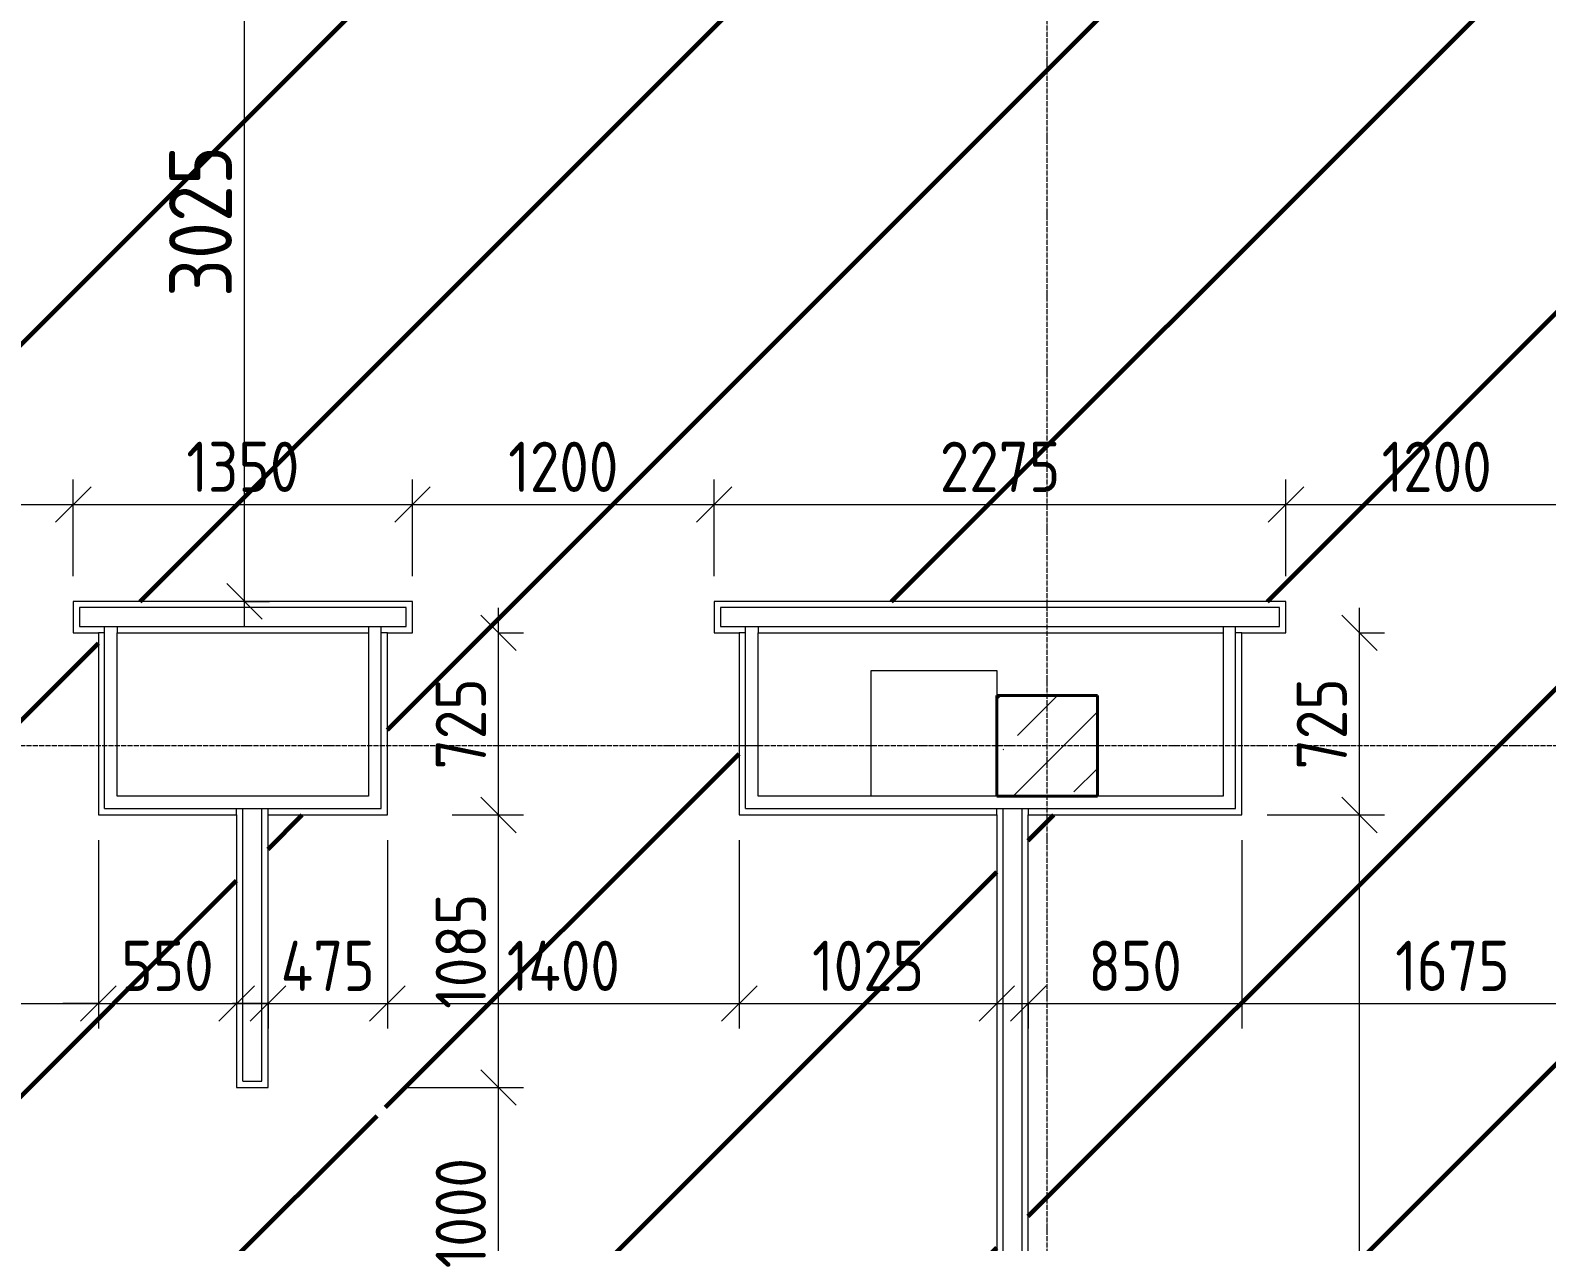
# Model space of a CAD drawing. Header units: millimetres. Extents: x -56773 to 323062, y -262288 to 76460.
# Drawn here: x 35764 to 41797, y -100918 to -96096 of the extents above; entities that cross this region are included whole.
import ezdxf

# ---------------------------------------------------------------- set-up
doc = ezdxf.new("R2010")
doc.units = ezdxf.units.MM
doc.linetypes.add('ADSK_Линия сетки', pattern=[25, 20, -2.5, 0, -2.5])
for name, color, linetype, lineweight in [('1.1)Стяжка керамзит  2 этаж', 5, 'Continuous', 60), ('Несущие колонны', 7, 'Continuous', 18), ('Оси', 7, 'Continuous', 9), ('Перекрытие', 7, 'Continuous', 18), ('Размеры', 7, 'Continuous', 9), ('Стены внутренние', 7, 'Continuous', 18), ('Стены штриховка', 7, 'Continuous', 9)]:
    doc.layers.add(name, color=color, linetype=linetype, lineweight=lineweight)
doc.styles.add('GOST Common_2', font='', dxfattribs={"width": 0.9, "height": 250})
doc.styles.add('GOST Common_3', font='', dxfattribs={"width": 0.9, "height": 200})
doc.styles.get('GOST Common_2').set_extended_font_data('GOST Common')
doc.styles.get('GOST Common_3').set_extended_font_data('GOST Common')
doc.dimstyles.new('ADSK_Основной_2_0_1', dxfattribs={"dimscale": 304.8, "dimtxt": 201.142999, "dimasz": 0.463911, "dimexe": 0.328084, "dimexo": 0.328084, "dimgap": 0.164042, "dimtad": 1, "dimdec": 3, "dimrnd": 0.001, "dimdsep": 46, "dimtxsty": 'GOST Common_3', "dimblk1": 'OBLIQUE', "dimblk2": 'OBLIQUE', "dimsah": 1, "dimcen": 0.09, "dimdle": 0.328084, "dimazin": 2, "dimtfac": 1, "dimtdec": 4, "dimtix": 1, "dimtmove": 1, "dimatfit": 3, "dimfxl": 1, "dimtvp": 1, "dimtolj": 1, "dimtzin": 0, "dimlwd": 20, "dimlwe": 20, "dimarcsym": 2})
doc.dimstyles.new('ADSK_Основной_2_0_2', dxfattribs={"dimscale": 304.8, "dimtxt": 201.142999, "dimasz": 0.463911, "dimexe": 0.328084, "dimexo": 0.328084, "dimgap": 0.164042, "dimtad": 1, "dimdec": 3, "dimrnd": 0.001, "dimdsep": 46, "dimtxsty": 'GOST Common_3', "dimblk1": 'OBLIQUE', "dimblk2": 'OBLIQUE', "dimsah": 1, "dimcen": 0.09, "dimdle": 0.328084, "dimazin": 2, "dimtfac": 1, "dimtdec": 4, "dimtix": 1, "dimtmove": 0, "dimatfit": 3, "dimfxl": 1, "dimtvp": 1, "dimtolj": 1, "dimtzin": 0, "dimlwd": 20, "dimlwe": 20, "dimarcsym": 2})
doc.dimstyles.new('ADSK_Основной_2_0_3', dxfattribs={"dimscale": 304.8, "dimtxt": 201.142999, "dimasz": 0.463911, "dimexe": 0.328084, "dimexo": 0.328084, "dimgap": 0.164042, "dimtad": 1, "dimdec": 3, "dimrnd": 0.001, "dimdsep": 46, "dimtxsty": 'GOST Common_2', "dimblk1": 'OBLIQUE', "dimblk2": 'OBLIQUE', "dimsah": 1, "dimcen": 0.09, "dimdle": 0.328084, "dimazin": 2, "dimtfac": 1, "dimtdec": 4, "dimtix": 1, "dimtmove": 0, "dimatfit": 3, "dimfxl": 1, "dimtvp": 1, "dimtolj": 1, "dimtzin": 0, "dimlwd": 20, "dimlwe": 20, "dimarcsym": 2})

# ---------------------------------------------------------------- blocks, each defined once
blk = doc.blocks.new('ADSK_КолоннаЖБ_Прямоугольная - 400x400 мм-1807143-Кладочный план 2-го этаж')
at = {"layer": 'Несущие колонны', "lineweight": 40}
for p, q in [((-200, 200), (200, 200)), ((-200, -200), (-200, 200)), ((200, 200), (200, -200)), ((200, -200), (-200, -200))]:
    blk.add_line(p, q, dxfattribs=at)
blk = doc.blocks.new('_Oblique')
at = {"color": 0, "linetype": 'ByBlock', "lineweight": -2}
blk.add_line((-0.5, -0.5), (0.5, 0.5), dxfattribs=at)
blk = doc.blocks.new('*D4627')
at = {"layer": 'Defpoints', "color": 0, "transparency": 16777216}
for p in [(37158.8, -100304.1), (37626.5, -100304.1), (37136.1, -101304.1)]:
    blk.add_point(p, dxfattribs=at)
at = {"layer": 'Размеры', "color": 0, "lineweight": 20, "transparency": 16777216}
for p, q in [((37626.5, -101404.1), (37626.5, -100204.1)), ((37258.8, -100304.1), (37726.5, -100304.1)), ((37236.1, -101304.1), (37726.5, -101304.1))]:
    blk.add_line(p, q, dxfattribs=at)
at = {"layer": 'Размеры', "color": 0, "lineweight": 20, "transparency": 16777216, "xscale": 141.4, "yscale": 141.4, "zscale": 141.4}
for p, rotation in [((37626.5, -100304.1), 90), ((37626.5, -101304.1), 270)]:
    blk.add_blockref('_Oblique', p, dxfattribs=dict(at, rotation=rotation))
at = {"layer": 'Размеры', "color": 0, "lineweight": 9, "transparency": 16777216, "insert": (37476.5, -100804.1), "char_height": 200, "width": 560.473, "attachment_point": 5, "rotation": 90, "style": 'GOST Common_3'}
blk.add_mtext('\\A1;1000', dxfattribs=at)
blk = doc.blocks.new('*D4628')
at = {"layer": 'Defpoints', "color": 0, "transparency": 16777216}
for p in [(37342.1, -99219.1), (37626.5, -99219.1), (37158.8, -100304.1)]:
    blk.add_point(p, dxfattribs=at)
at = {"layer": 'Размеры', "color": 0, "lineweight": 20, "transparency": 16777216}
for p, q in [((37626.5, -100404.1), (37626.5, -99119.1)), ((37442.1, -99219.1), (37726.5, -99219.1)), ((37258.8, -100304.1), (37726.5, -100304.1))]:
    blk.add_line(p, q, dxfattribs=at)
at = {"layer": 'Размеры', "color": 0, "lineweight": 20, "transparency": 16777216, "xscale": 141.4, "yscale": 141.4, "zscale": 141.4}
for p, rotation in [((37626.5, -99219.1), 90), ((37626.5, -100304.1), 270)]:
    blk.add_blockref('_Oblique', p, dxfattribs=dict(at, rotation=rotation))
at = {"layer": 'Размеры', "color": 0, "lineweight": 9, "transparency": 16777216, "insert": (37476.5, -99761.6), "char_height": 200, "width": 560.473, "attachment_point": 5, "rotation": 90, "style": 'GOST Common_3'}
blk.add_mtext('\\A1;1085', dxfattribs=at)
blk = doc.blocks.new('*D4629')
at = {"layer": 'Defpoints', "color": 0, "transparency": 16777216}
for p in [(37526.5, -98494.1), (37626.5, -98494.1), (37342.1, -99219.1)]:
    blk.add_point(p, dxfattribs=at)
at = {"layer": 'Размеры', "color": 0, "lineweight": 20, "transparency": 16777216}
for p, q in [((37626.5, -99319.1), (37626.5, -98394.1)), ((37626.5, -98494.1), (37726.5, -98494.1)), ((37442.1, -99219.1), (37726.5, -99219.1))]:
    blk.add_line(p, q, dxfattribs=at)
at = {"layer": 'Размеры', "color": 0, "lineweight": 20, "transparency": 16777216, "xscale": 141.4, "yscale": 141.4, "zscale": 141.4}
for p, rotation in [((37626.5, -98494.1), 90), ((37626.5, -99219.1), 270)]:
    blk.add_blockref('_Oblique', p, dxfattribs=dict(at, rotation=rotation))
at = {"layer": 'Размеры', "color": 0, "lineweight": 9, "transparency": 16777216, "insert": (37476.5, -98856.6), "char_height": 200, "width": 454.106, "attachment_point": 5, "rotation": 90, "style": 'GOST Common_3'}
blk.add_mtext('\\A1;725', dxfattribs=at)
blk = doc.blocks.new('*D4865')
at = {"layer": 'Defpoints', "color": 0, "transparency": 16777216}
for p in [(35934.4, -97983.5), (34734.4, -98369.1), (35934.4, -98369.1)]:
    blk.add_point(p, dxfattribs=at)
at = {"layer": 'Размеры', "color": 0, "lineweight": 20, "transparency": 16777216}
for p, q in [((34734.4, -98269.1), (34734.4, -97883.5)), ((35934.4, -98269.1), (35934.4, -97883.5)), ((34634.4, -97983.5), (36034.4, -97983.5))]:
    blk.add_line(p, q, dxfattribs=at)
at = {"layer": 'Размеры', "color": 0, "lineweight": 20, "transparency": 16777216, "xscale": 141.4, "yscale": 141.4, "zscale": 141.4, "rotation": 180}
blk.add_blockref('_Oblique', (34734.4, -97983.5), dxfattribs=at)
at = {"layer": 'Размеры', "color": 0, "lineweight": 20, "transparency": 16777216, "xscale": 141.4, "yscale": 141.4, "zscale": 141.4}
blk.add_blockref('_Oblique', (35934.4, -97983.5), dxfattribs=at)
at = {"layer": 'Размеры', "color": 0, "lineweight": 9, "transparency": 16777216, "insert": (35334.4, -97833.5), "char_height": 200, "width": 560.473, "attachment_point": 5, "style": 'GOST Common_3'}
blk.add_mtext('\\A1;1200', dxfattribs=at)
blk = doc.blocks.new('*D4866')
at = {"layer": 'Defpoints', "color": 0, "transparency": 16777216}
for p in [(37284.4, -97983.5), (35934.4, -98369.1), (37284.4, -98369.1)]:
    blk.add_point(p, dxfattribs=at)
at = {"layer": 'Размеры', "color": 0, "lineweight": 20, "transparency": 16777216}
for p, q in [((35934.4, -98269.1), (35934.4, -97883.5)), ((37284.4, -98269.1), (37284.4, -97883.5)), ((35834.4, -97983.5), (37384.4, -97983.5))]:
    blk.add_line(p, q, dxfattribs=at)
at = {"layer": 'Размеры', "color": 0, "lineweight": 20, "transparency": 16777216, "xscale": 141.4, "yscale": 141.4, "zscale": 141.4, "rotation": 180}
blk.add_blockref('_Oblique', (35934.4, -97983.5), dxfattribs=at)
at = {"layer": 'Размеры', "color": 0, "lineweight": 20, "transparency": 16777216, "xscale": 141.4, "yscale": 141.4, "zscale": 141.4}
blk.add_blockref('_Oblique', (37284.4, -97983.5), dxfattribs=at)
at = {"layer": 'Размеры', "color": 0, "lineweight": 9, "transparency": 16777216, "insert": (36609.4, -97833.5), "char_height": 200, "width": 560.473, "attachment_point": 5, "style": 'GOST Common_3'}
blk.add_mtext('\\A1;1350', dxfattribs=at)
blk = doc.blocks.new('*D4867')
at = {"layer": 'Defpoints', "color": 0, "transparency": 16777216}
for p in [(38484.4, -97983.5), (37284.4, -98369.1), (38484.4, -98369.1)]:
    blk.add_point(p, dxfattribs=at)
at = {"layer": 'Размеры', "color": 0, "lineweight": 20, "transparency": 16777216}
for p, q in [((37284.4, -98269.1), (37284.4, -97883.5)), ((38484.4, -98269.1), (38484.4, -97883.5)), ((37184.4, -97983.5), (38584.4, -97983.5))]:
    blk.add_line(p, q, dxfattribs=at)
at = {"layer": 'Размеры', "color": 0, "lineweight": 20, "transparency": 16777216, "xscale": 141.4, "yscale": 141.4, "zscale": 141.4, "rotation": 180}
blk.add_blockref('_Oblique', (37284.4, -97983.5), dxfattribs=at)
at = {"layer": 'Размеры', "color": 0, "lineweight": 20, "transparency": 16777216, "xscale": 141.4, "yscale": 141.4, "zscale": 141.4}
blk.add_blockref('_Oblique', (38484.4, -97983.5), dxfattribs=at)
at = {"layer": 'Размеры', "color": 0, "lineweight": 9, "transparency": 16777216, "insert": (37884.4, -97833.5), "char_height": 200, "width": 560.473, "attachment_point": 5, "style": 'GOST Common_3'}
blk.add_mtext('\\A1;1200', dxfattribs=at)
blk = doc.blocks.new('*D4868')
at = {"layer": 'Defpoints', "color": 0, "transparency": 16777216}
for p in [(40759.4, -97983.5), (38484.4, -98369.1), (40759.4, -98369.1)]:
    blk.add_point(p, dxfattribs=at)
at = {"layer": 'Размеры', "color": 0, "lineweight": 20, "transparency": 16777216}
for p, q in [((38484.4, -98269.1), (38484.4, -97883.5)), ((40759.4, -98269.1), (40759.4, -97883.5)), ((38384.4, -97983.5), (40859.4, -97983.5))]:
    blk.add_line(p, q, dxfattribs=at)
at = {"layer": 'Размеры', "color": 0, "lineweight": 20, "transparency": 16777216, "xscale": 141.4, "yscale": 141.4, "zscale": 141.4, "rotation": 180}
blk.add_blockref('_Oblique', (38484.4, -97983.5), dxfattribs=at)
at = {"layer": 'Размеры', "color": 0, "lineweight": 20, "transparency": 16777216, "xscale": 141.4, "yscale": 141.4, "zscale": 141.4}
blk.add_blockref('_Oblique', (40759.4, -97983.5), dxfattribs=at)
at = {"layer": 'Размеры', "color": 0, "lineweight": 9, "transparency": 16777216, "insert": (39621.9, -97833.5), "char_height": 200, "width": 605.475, "attachment_point": 5, "style": 'GOST Common_3'}
blk.add_mtext('\\A1;2275', dxfattribs=at)
blk = doc.blocks.new('*D4869')
at = {"layer": 'Defpoints', "color": 0, "transparency": 16777216}
for p in [(41959.4, -97983.5), (40759.4, -98369.1), (41959.4, -98369.1)]:
    blk.add_point(p, dxfattribs=at)
at = {"layer": 'Размеры', "color": 0, "lineweight": 20, "transparency": 16777216}
for p, q in [((40759.4, -98269.1), (40759.4, -97883.5)), ((41959.4, -98269.1), (41959.4, -97883.5)), ((40659.4, -97983.5), (42059.4, -97983.5))]:
    blk.add_line(p, q, dxfattribs=at)
at = {"layer": 'Размеры', "color": 0, "lineweight": 20, "transparency": 16777216, "xscale": 141.4, "yscale": 141.4, "zscale": 141.4, "rotation": 180}
blk.add_blockref('_Oblique', (40759.4, -97983.5), dxfattribs=at)
at = {"layer": 'Размеры', "color": 0, "lineweight": 20, "transparency": 16777216, "xscale": 141.4, "yscale": 141.4, "zscale": 141.4}
blk.add_blockref('_Oblique', (41959.4, -97983.5), dxfattribs=at)
at = {"layer": 'Размеры', "color": 0, "lineweight": 9, "transparency": 16777216, "insert": (41359.4, -97833.5), "char_height": 200, "width": 560.473, "attachment_point": 5, "style": 'GOST Common_3'}
blk.add_mtext('\\A1;1200', dxfattribs=at)
blk = doc.blocks.new('*D4892')
at = {"layer": 'Defpoints', "color": 0, "transparency": 16777216}
for p in [(34634.4, -99219.1), (36034.4, -99219.1), (36034.4, -99969.7)]:
    blk.add_point(p, dxfattribs=at)
at = {"layer": 'Размеры', "color": 0, "lineweight": 20, "transparency": 16777216}
for p, q in [((34634.4, -99319.1), (34634.4, -100069.7)), ((36034.4, -99319.1), (36034.4, -100069.7)), ((34534.4, -99969.7), (36134.4, -99969.7))]:
    blk.add_line(p, q, dxfattribs=at)
at = {"layer": 'Размеры', "color": 0, "lineweight": 20, "transparency": 16777216, "xscale": 141.4, "yscale": 141.4, "zscale": 141.4, "rotation": 180}
blk.add_blockref('_Oblique', (34634.4, -99969.7), dxfattribs=at)
at = {"layer": 'Размеры', "color": 0, "lineweight": 20, "transparency": 16777216, "xscale": 141.4, "yscale": 141.4, "zscale": 141.4}
blk.add_blockref('_Oblique', (36034.4, -99969.7), dxfattribs=at)
at = {"layer": 'Размеры', "color": 0, "lineweight": 9, "transparency": 16777216, "insert": (35334.4, -99819.7), "char_height": 200, "width": 580.928, "attachment_point": 5, "style": 'GOST Common_3'}
blk.add_mtext('\\A1;1400', dxfattribs=at)
blk = doc.blocks.new('*D4893')
at = {"layer": 'Defpoints', "color": 0, "transparency": 16777216}
for p in [(36034.4, -99219.1), (36584.4, -99869.8), (36584.4, -99969.7)]:
    blk.add_point(p, dxfattribs=at)
at = {"layer": 'Размеры', "color": 0, "lineweight": 20, "transparency": 16777216}
for p, q in [((36034.4, -99319.1), (36034.4, -100069.7)), ((36034.4, -99969.7), (35893, -99969.7)), ((36034.4, -99969.7), (36584.4, -99969.7)), ((36584.4, -99969.7), (36725.8, -99969.7)), ((36584.4, -99969.8), (36584.4, -100069.7))]:
    blk.add_line(p, q, dxfattribs=at)
at = {"layer": 'Размеры', "color": 0, "lineweight": 20, "transparency": 16777216, "xscale": 141.4, "yscale": 141.4, "zscale": 141.4}
blk.add_blockref('_Oblique', (36034.4, -99969.7), dxfattribs=at)
at = {"layer": 'Размеры', "color": 0, "lineweight": 20, "transparency": 16777216, "xscale": 141.4, "yscale": 141.4, "zscale": 141.4, "rotation": 180}
blk.add_blockref('_Oblique', (36584.4, -99969.7), dxfattribs=at)
at = {"layer": 'Размеры', "color": 0, "lineweight": 9, "transparency": 16777216, "insert": (36309.4, -99819.7), "char_height": 200, "width": 454.106, "attachment_point": 5, "style": 'GOST Common_3'}
blk.add_mtext('\\A1;550', dxfattribs=at)
blk = doc.blocks.new('*D4897')
at = {"layer": 'Defpoints', "color": 0, "transparency": 16777216}
for p in [(37184.4, -99219.1), (36709.4, -99869.8), (37184.4, -99969.7)]:
    blk.add_point(p, dxfattribs=at)
at = {"layer": 'Размеры', "color": 0, "lineweight": 20, "transparency": 16777216}
for p, q in [((37184.4, -99319.1), (37184.4, -100069.7)), ((36709.4, -99969.7), (36568, -99969.7)), ((36709.4, -99969.7), (37184.4, -99969.7)), ((36709.4, -99969.8), (36709.4, -100069.7)), ((37184.4, -99969.7), (37325.8, -99969.7))]:
    blk.add_line(p, q, dxfattribs=at)
at = {"layer": 'Размеры', "color": 0, "lineweight": 20, "transparency": 16777216, "xscale": 141.4, "yscale": 141.4, "zscale": 141.4}
blk.add_blockref('_Oblique', (36709.4, -99969.7), dxfattribs=at)
at = {"layer": 'Размеры', "color": 0, "lineweight": 20, "transparency": 16777216, "xscale": 141.4, "yscale": 141.4, "zscale": 141.4, "rotation": 180}
blk.add_blockref('_Oblique', (37184.4, -99969.7), dxfattribs=at)
at = {"layer": 'Размеры', "color": 0, "lineweight": 9, "transparency": 16777216, "insert": (36946.9, -99819.7), "char_height": 200, "width": 474.561, "attachment_point": 5, "style": 'GOST Common_3'}
blk.add_mtext('\\A1;475', dxfattribs=at)
blk = doc.blocks.new('*D4898')
at = {"layer": 'Defpoints', "color": 0, "transparency": 16777216}
for p in [(37184.4, -99219.1), (38584.4, -99219.1), (38584.4, -99969.7)]:
    blk.add_point(p, dxfattribs=at)
at = {"layer": 'Размеры', "color": 0, "lineweight": 20, "transparency": 16777216}
for p, q in [((37184.4, -99319.1), (37184.4, -100069.7)), ((38584.4, -99319.1), (38584.4, -100069.7)), ((37084.4, -99969.7), (38684.4, -99969.7))]:
    blk.add_line(p, q, dxfattribs=at)
at = {"layer": 'Размеры', "color": 0, "lineweight": 20, "transparency": 16777216, "xscale": 141.4, "yscale": 141.4, "zscale": 141.4, "rotation": 180}
blk.add_blockref('_Oblique', (37184.4, -99969.7), dxfattribs=at)
at = {"layer": 'Размеры', "color": 0, "lineweight": 20, "transparency": 16777216, "xscale": 141.4, "yscale": 141.4, "zscale": 141.4}
blk.add_blockref('_Oblique', (38584.4, -99969.7), dxfattribs=at)
at = {"layer": 'Размеры', "color": 0, "lineweight": 9, "transparency": 16777216, "insert": (37884.4, -99819.7), "char_height": 200, "width": 580.928, "attachment_point": 5, "style": 'GOST Common_3'}
blk.add_mtext('\\A1;1400', dxfattribs=at)
blk = doc.blocks.new('*D4899')
at = {"layer": 'Defpoints', "color": 0, "transparency": 16777216}
for p in [(38584.4, -99219.1), (39609.4, -99869.8), (39609.4, -99969.7)]:
    blk.add_point(p, dxfattribs=at)
at = {"layer": 'Размеры', "color": 0, "lineweight": 20, "transparency": 16777216}
for p, q in [((38584.4, -99319.1), (38584.4, -100069.7)), ((38484.4, -99969.7), (39709.4, -99969.7)), ((39609.4, -99969.8), (39609.4, -100069.7))]:
    blk.add_line(p, q, dxfattribs=at)
at = {"layer": 'Размеры', "color": 0, "lineweight": 20, "transparency": 16777216, "xscale": 141.4, "yscale": 141.4, "zscale": 141.4, "rotation": 180}
blk.add_blockref('_Oblique', (38584.4, -99969.7), dxfattribs=at)
at = {"layer": 'Размеры', "color": 0, "lineweight": 20, "transparency": 16777216, "xscale": 141.4, "yscale": 141.4, "zscale": 141.4}
blk.add_blockref('_Oblique', (39609.4, -99969.7), dxfattribs=at)
at = {"layer": 'Размеры', "color": 0, "lineweight": 9, "transparency": 16777216, "insert": (39096.9, -99819.7), "char_height": 200, "width": 560.473, "attachment_point": 5, "style": 'GOST Common_3'}
blk.add_mtext('\\A1;1025', dxfattribs=at)
blk = doc.blocks.new('*D4900')
at = {"layer": 'Defpoints', "color": 0, "transparency": 16777216}
for p in [(40584.4, -99219.1), (39734.4, -99869.8), (40584.4, -99969.7)]:
    blk.add_point(p, dxfattribs=at)
at = {"layer": 'Размеры', "color": 0, "lineweight": 20, "transparency": 16777216}
for p, q in [((40584.4, -99319.1), (40584.4, -100069.7)), ((39634.4, -99969.7), (40684.4, -99969.7)), ((39734.4, -99969.8), (39734.4, -100069.7))]:
    blk.add_line(p, q, dxfattribs=at)
at = {"layer": 'Размеры', "color": 0, "lineweight": 20, "transparency": 16777216, "xscale": 141.4, "yscale": 141.4, "zscale": 141.4, "rotation": 180}
blk.add_blockref('_Oblique', (39734.4, -99969.7), dxfattribs=at)
at = {"layer": 'Размеры', "color": 0, "lineweight": 20, "transparency": 16777216, "xscale": 141.4, "yscale": 141.4, "zscale": 141.4}
blk.add_blockref('_Oblique', (40584.4, -99969.7), dxfattribs=at)
at = {"layer": 'Размеры', "color": 0, "lineweight": 9, "transparency": 16777216, "insert": (40159.4, -99819.7), "char_height": 200, "width": 454.106, "attachment_point": 5, "style": 'GOST Common_3'}
blk.add_mtext('\\A1;850', dxfattribs=at)
blk = doc.blocks.new('*D4901')
at = {"layer": 'Defpoints', "color": 0, "transparency": 16777216}
for p in [(40584.4, -99219.1), (42259.4, -99219.1), (42259.4, -99969.7)]:
    blk.add_point(p, dxfattribs=at)
at = {"layer": 'Размеры', "color": 0, "lineweight": 20, "transparency": 16777216}
for p, q in [((40584.4, -99319.1), (40584.4, -100069.7)), ((42259.4, -99319.1), (42259.4, -100069.7)), ((40484.4, -99969.7), (42359.4, -99969.7))]:
    blk.add_line(p, q, dxfattribs=at)
at = {"layer": 'Размеры', "color": 0, "lineweight": 20, "transparency": 16777216, "xscale": 141.4, "yscale": 141.4, "zscale": 141.4, "rotation": 180}
blk.add_blockref('_Oblique', (40584.4, -99969.7), dxfattribs=at)
at = {"layer": 'Размеры', "color": 0, "lineweight": 20, "transparency": 16777216, "xscale": 141.4, "yscale": 141.4, "zscale": 141.4}
blk.add_blockref('_Oblique', (42259.4, -99969.7), dxfattribs=at)
at = {"layer": 'Размеры', "color": 0, "lineweight": 9, "transparency": 16777216, "insert": (41421.9, -99819.7), "char_height": 200, "width": 560.473, "attachment_point": 5, "style": 'GOST Common_3'}
blk.add_mtext('\\A1;1675', dxfattribs=at)
blk = doc.blocks.new('*D4912')
at = {"layer": 'Defpoints', "color": 0, "transparency": 16777216}
for p in [(40584.4, -99219.1), (41052, -99219.1), (40009.4, -104744.1)]:
    blk.add_point(p, dxfattribs=at)
at = {"layer": 'Размеры', "color": 0, "lineweight": 20, "transparency": 16777216}
for p, q in [((41052, -104844.1), (41052, -99119.1)), ((40684.4, -99219.1), (41152, -99219.1)), ((40109.4, -104744.1), (41152, -104744.1))]:
    blk.add_line(p, q, dxfattribs=at)
at = {"layer": 'Размеры', "color": 0, "lineweight": 20, "transparency": 16777216, "xscale": 141.4, "yscale": 141.4, "zscale": 141.4}
for p, rotation in [((41052, -99219.1), 90), ((41052, -104744.1), 270)]:
    blk.add_blockref('_Oblique', p, dxfattribs=dict(at, rotation=rotation))
at = {"layer": 'Размеры', "color": 0, "lineweight": 9, "transparency": 16777216, "insert": (40902, -101981.6), "char_height": 200, "width": 605.475, "attachment_point": 5, "rotation": 90, "style": 'GOST Common_3'}
blk.add_mtext('\\A1;5525', dxfattribs=at)
blk = doc.blocks.new('*D4913')
at = {"layer": 'Defpoints', "color": 0, "transparency": 16777216}
for p in [(40952, -98494.1), (41052, -98494.1), (40584.4, -99219.1)]:
    blk.add_point(p, dxfattribs=at)
at = {"layer": 'Размеры', "color": 0, "lineweight": 20, "transparency": 16777216}
for p, q in [((41052, -99319.1), (41052, -98394.1)), ((41052, -98494.1), (41152, -98494.1)), ((40684.4, -99219.1), (41152, -99219.1))]:
    blk.add_line(p, q, dxfattribs=at)
at = {"layer": 'Размеры', "color": 0, "lineweight": 20, "transparency": 16777216, "xscale": 141.4, "yscale": 141.4, "zscale": 141.4}
for p, rotation in [((41052, -98494.1), 90), ((41052, -99219.1), 270)]:
    blk.add_blockref('_Oblique', p, dxfattribs=dict(at, rotation=rotation))
at = {"layer": 'Размеры', "color": 0, "lineweight": 9, "transparency": 16777216, "insert": (40902, -98856.6), "char_height": 200, "width": 454.106, "attachment_point": 5, "rotation": 90, "style": 'GOST Common_3'}
blk.add_mtext('\\A1;725', dxfattribs=at)
blk = doc.blocks.new('*D5001')
at = {"layer": 'Defpoints', "color": 0, "transparency": 16777216}
for p in [(36615.9, -95344.1), (36934.4, -95344.1), (36515.9, -98369.1)]:
    blk.add_point(p, dxfattribs=at)
at = {"layer": 'Размеры', "color": 0, "lineweight": 20, "transparency": 16777216}
for p, q in [((36615.9, -98469.1), (36615.9, -95244.1)), ((36834.4, -95344.1), (36515.9, -95344.1)), ((36615.9, -98369.1), (36715.9, -98369.1))]:
    blk.add_line(p, q, dxfattribs=at)
at = {"layer": 'Размеры', "color": 0, "lineweight": 20, "transparency": 16777216, "xscale": 141.4, "yscale": 141.4, "zscale": 141.4}
for p, rotation in [((36615.9, -95344.1), 90), ((36615.9, -98369.1), 270)]:
    blk.add_blockref('_Oblique', p, dxfattribs=dict(at, rotation=rotation))
at = {"layer": 'Размеры', "color": 0, "lineweight": 9, "transparency": 16777216, "insert": (36440.9, -96856.6), "char_height": 250, "width": 605.475, "attachment_point": 5, "rotation": 90, "style": 'GOST Common_2'}
blk.add_mtext('\\A1;3025', dxfattribs=at)

msp = doc.modelspace()

# ---------------------------------------------------------------- hatches: boundary and pattern name
at = {"layer": '1.1)Стяжка керамзит  2 этаж', "transparency": 33554687}
h = msp.add_hatch(dxfattribs=at)
h.set_pattern_fill('ANSI31', color=5, scale=333)
h.paths.add_polyline_path([(34409.3615, -88594.0666), (34009.3615, -88594.0666), (34009.3615, -88744.0666), (33609.3615, -88744.0666), (33609.3615, -88594.0666), (32903.5498, -88594.0666), (32903.5498, -96144.5668), (41383.1934, -96144.5668), (41383.1934, -95344.0666), (41109.3615, -95344.0666), (41109.3615, -95219.0666), (41383.1934, -95219.0666), (41383.1934, -92844.0666), (39734.3615, -92844.0666), (39734.3615, -94344.0666), (40009.3615, -94344.0666), (40034.3615, -94344.0666), (40034.3615, -95219.0666), (40209.3615, -95219.0666), (40209.3615, -95344.0666), (36934.3615, -95344.0666), (36934.3615, -95094.0666), (37059.3615, -95094.0666), (37059.3615, -95219.0666), (39334.3615, -95219.0666), (39334.3615, -93019.0666), (37059.3615, -93019.0666), (37059.3615, -93894.0666), (36934.3615, -93894.0666), (36934.3615, -92694.0666), (37059.3615, -92694.0666), (37059.3615, -92719.0666), (39259.3615, -92719.0666), (39259.3615, -92544.0666), (39384.3615, -92544.0666), (39384.3615, -92719.0666), (41383.1934, -92719.0666), (41383.1934, -91444.0666), (39384.3615, -91444.0666), (39384.3615, -91644.0666), (39259.3615, -91644.0666), (39259.3615, -91444.0666), (38284.3615, -91444.0666), (38284.3615, -91269.0666), (37059.3615, -91269.0666), (37059.3615, -91794.0666), (36934.3615, -91794.0666), (36934.3615, -89869.0666), (37059.3615, -89869.0666), (37059.3615, -91144.0666), (40009.3615, -91144.0666), (40009.3615, -90944.0666), (40059.3615, -90944.0666), (40059.3615, -91144.0666), (41383.1934, -91144.0666), (41383.1934, -89944.0666), (40059.3615, -89944.0666), (40059.3615, -90204.0666), (40009.3615, -90204.0666), (40009.3615, -89794.0666), (40059.3615, -89794.0666), (40059.3615, -89894.0666), (41383.1934, -89894.0666), (41383.1934, -88594.0666), (40059.3615, -88594.0666), (40059.3615, -89054.0666), (40009.3615, -89054.0666), (40009.3615, -88744.0666), (39609.3615, -88744.0666), (39609.3615, -88594.0666), (37059.3615, -88594.0666), (37059.3615, -88969.0666), (36934.3615, -88969.0666), (36934.3615, -88594.0666), (34534.3615, -88594.0666), (34534.3615, -95119.0666), (33034.3615, -95119.0666), (33034.3615, -94994.0666), (33134.3615, -94994.0666), (33134.3615, -94269.0666), (34409.3615, -94269.0666)])
h.paths.add_polyline_path([(41734.3615, -89944.0666), (41383.1934, -89944.0666), (41383.1934, -91144.0666), (41734.3615, -91144.0666)])
h.paths.add_polyline_path([(41734.3615, -88594.0666), (41383.1934, -88594.0666), (41383.1934, -89894.0666), (41734.3615, -89894.0666)])
h.paths.add_polyline_path([(41734.3615, -92844.0666), (41383.1934, -92844.0666), (41383.1934, -95219.0666), (41734.3615, -95219.0666)])
h.paths.add_polyline_path([(41734.3615, -91444.0666), (41383.1934, -91444.0666), (41383.1934, -92719.0666), (41734.3615, -92719.0666)])
h.paths.add_polyline_path([(27884.3615, -88744.0666), (27609.3615, -88744.0666), (27609.3615, -88594.0666), (27009.3615, -88594.0666), (25359.3615, -88594.0666), (24784.3615, -88594.0666), (24784.3615, -94269.0666), (25084.3615, -94269.0666), (25084.3615, -94994.0666), (25209.3615, -94994.0666), (25209.3615, -95119.0666), (24534.3615, -95119.0666), (24534.3615, -94994.0666), (24659.3615, -94994.0666), (24659.3615, -88594.0666), (24423.9062, -88594.0666), (24423.9062, -96144.5668), (32903.5498, -96144.5668), (32903.5498, -88594.0666), (31334.3615, -88594.0666), (31334.3615, -92179.0666), (31209.3615, -92179.0666), (31209.3615, -88594.0666), (30209.3615, -88594.0666), (28559.3615, -88594.0666), (28009.3615, -88594.0666), (28009.3615, -88744.0666), (28009.3615, -92179.0666), (27884.3615, -92179.0666)])
h.paths.add_polyline_path([(27884.3615, -93179.0666), (28009.3615, -93179.0666), (28009.3615, -94269.0666), (29209.3615, -94269.0666), (29209.3615, -94994.0666), (29334.3615, -94994.0666), (29334.3615, -95119.0666), (27934.3615, -95119.0666), (27934.3615, -95719.0666), (27809.3615, -95719.0666), (27809.3615, -95119.0666), (26409.3615, -95119.0666), (26409.3615, -94994.0666), (26534.3615, -94994.0666), (26534.3615, -94269.0666), (27884.3615, -94269.0666)], flags=16)
h.paths.add_polyline_path([(27909.3615, -93204.0666), (27984.3615, -93204.0666), (27984.3615, -94294.0666), (27909.3615, -94294.0666)], flags=0)
h.paths.add_polyline_path([(28509.3615, -94344.0666), (28509.3615, -94844.0666), (28009.3615, -94844.0666), (28009.3615, -94744.0666), (27609.3615, -94744.0666), (27609.3615, -94344.0666)], flags=0)
h.paths.add_polyline_path([(27609.3615, -94344.0666), (28009.3615, -94344.0666), (28009.3615, -94744.0666), (27609.3615, -94744.0666)], flags=0)
h.paths.add_polyline_path([(26434.3615, -95019.0666), (29309.3615, -95019.0666), (29309.3615, -95094.0666), (26434.3615, -95094.0666)], flags=0)
h.paths.add_polyline_path([(27834.3615, -95144.0666), (27909.3615, -95144.0666), (27909.3615, -95694.0666), (27834.3615, -95694.0666)], flags=0)
h.paths.add_polyline_path([(30659.3615, -94269.0666), (31209.3615, -94269.0666), (31209.3615, -93179.0666), (31334.3615, -93179.0666), (31334.3615, -94269.0666), (31709.3615, -94269.0666), (31709.3615, -94994.0666), (31834.3615, -94994.0666), (31834.3615, -95119.0666), (30534.3615, -95119.0666), (30534.3615, -94994.0666), (30659.3615, -94994.0666)], flags=16)
h.paths.add_polyline_path([(30684.3615, -94294.0666), (31234.3615, -94294.0666), (31234.3615, -93204.0666), (31309.3615, -93204.0666), (31309.3615, -94294.0666), (31684.3615, -94294.0666), (31684.3615, -95019.0666), (31809.3615, -95019.0666), (31809.3615, -95094.0666), (30559.3615, -95094.0666), (30559.3615, -95019.0666), (30684.3615, -95019.0666)], flags=0)
h.paths.add_polyline_path([(30734.3615, -94344.0666), (31634.3615, -94344.0666), (31634.3615, -94994.0666), (30734.3615, -94994.0666)], flags=0)
h = msp.add_hatch(dxfattribs=at)
h.set_pattern_fill('ANSI31', color=5, scale=333)
h.paths.add_polyline_path([(45623.0152, -95344.0666), (44684.3615, -95344.0666), (43134.3615, -95344.0666), (42009.3615, -95344.0666), (41383.1934, -95344.0666), (41383.1934, -96144.5668), (45623.0152, -96144.5668)])
h = msp.add_hatch(dxfattribs=at)
h.set_pattern_fill('ANSI31', color=5, scale=333)
h.paths.add_polyline_path([(36584.3615, -99219.0666), (36034.3615, -99219.0666), (36034.3615, -98494.0666), (35934.3615, -98494.0666), (35934.3615, -98369.0666), (37143.3716, -98369.0666), (37143.3716, -96144.5668), (32903.5498, -96144.5668), (32903.5498, -98369.0666), (34734.3615, -98369.0666), (34734.3615, -98494.0666), (34634.3615, -98494.0666), (34634.3615, -99219.0666), (33384.3615, -99219.0666), (33384.3615, -100304.0666), (33259.3615, -100304.0666), (33259.3615, -99219.0666), (32903.5498, -99219.0666), (32903.5498, -101055.8012), (37143.3716, -101055.8012), (37143.3716, -99219.0666), (36709.3615, -99219.0666), (36709.3615, -100304.0666), (36584.3615, -100304.0666)])
h = msp.add_hatch(dxfattribs=at)
h.set_pattern_fill('ANSI31', color=5, scale=333)
h.paths.add_polyline_path([(39609.3615, -99219.0666), (38584.3615, -99219.0666), (38584.3615, -98494.0666), (38484.3615, -98494.0666), (38484.3615, -98369.0666), (40759.3615, -98369.0666), (40759.3615, -98494.0666), (40584.3615, -98494.0666), (40584.3615, -99219.0666), (39734.3615, -99219.0666), (39734.3615, -101055.8012), (41383.1934, -101055.8012), (41383.1934, -96144.5668), (37143.3716, -96144.5668), (37143.3716, -98369.0666), (37284.3615, -98369.0666), (37284.3615, -98494.0666), (37184.3615, -98494.0666), (37184.3615, -99219.0666), (37173.2044, -101055.8012), (39609.3615, -101055.8012)])
h = msp.add_hatch(dxfattribs=at)
h.set_pattern_fill('ANSI31', color=5, scale=333)
h.paths.add_polyline_path([(49862.837, -96144.5668), (41383.1934, -96144.5668), (41383.1934, -104894.0666), (42259.3615, -104894.0666), (42684.3615, -104894.0666), (42684.3615, -99219.0666), (42259.3615, -99219.0666), (42259.3615, -98494.0666), (41959.3615, -98494.0666), (41959.3615, -98369.0666), (42934.3615, -98369.0666), (42934.3615, -98494.0666), (42809.3615, -98494.0666), (42809.3615, -104894.0666), (43409.3615, -104894.0666), (45059.3615, -104894.0666), (45609.3615, -104894.0666), (45609.3615, -104744.0666), (45884.3615, -104744.0666), (45884.3615, -99219.0666), (44234.3615, -99219.0666), (44234.3615, -98494.0666), (44134.3615, -98494.0666), (44134.3615, -98369.0666), (46884.3615, -98369.0666), (46884.3615, -98494.0666), (46709.3615, -98494.0666), (46709.3615, -99219.0666), (46009.3615, -99219.0666), (46009.3615, -104744.0666), (46009.3615, -104894.0666), (46909.3615, -104894.0666), (48559.3615, -104894.0666), (48884.3615, -104894.0666), (48884.3615, -101344.0666), (49009.3615, -101344.0666), (49009.3615, -104894.0666), (49409.3615, -104894.0666), (49409.3615, -104744.0666), (49809.3615, -104744.0666), (49809.3615, -104894.0666), (49862.837, -104894.0666), (49862.837, -99219.0666), (49009.3615, -99219.0666), (49009.3615, -100344.0666), (48884.3615, -100344.0666), (48884.3615, -99219.0666), (48259.3615, -99219.0666), (48259.3615, -98494.0666), (48084.3615, -98494.0666), (48084.3615, -98369.0666), (49862.837, -98369.0666)])
h.paths.add_polyline_path([(41354.1182, -105202.5854), (41907.6896, -105202.5854), (41907.6896, -104827.5854), (41354.1182, -104827.5854)], flags=9)
h.paths.add_polyline_path([(40996.9307, -105202.5854), (41529.0735, -105202.5854), (41529.0735, -104827.5854), (40996.9307, -104827.5854)], flags=9)
h.paths.add_polyline_path([(44154.1182, -105202.5854), (44707.6896, -105202.5854), (44707.6896, -104827.5854), (44154.1182, -104827.5854)], flags=9)
h.paths.add_polyline_path([(43796.9307, -105202.5854), (44329.0735, -105202.5854), (44329.0735, -104827.5854), (43796.9307, -104827.5854)], flags=9)
h.paths.add_polyline_path([(47654.1182, -105202.5854), (48207.6896, -105202.5854), (48207.6896, -104827.5854), (47654.1182, -104827.5854)], flags=9)
h.paths.add_polyline_path([(47296.9307, -105202.5854), (47829.0735, -105202.5854), (47829.0735, -104827.5854), (47296.9307, -104827.5854)], flags=9)
at = {"layer": 'Несущие колонны', "lineweight": 9}
h = msp.add_hatch(dxfattribs=at)
h.set_pattern_fill('FP_1', color=256, style=0, pattern_type=2)
h.set_pattern_definition([(45, (9.36, -97949.04), (-224.5064, 224.5064), []), (45, (233.87, -97949.04), (-224.5064, 224.5064), [396.875, -79.375, 3.353, -76.022])])
h.paths.add_polyline_path([(39676.8781, -99144.0666), (40009.3615, -99144.0666), (40009.3615, -98744.0666), (39609.3615, -98744.0666), (39609.3615, -99144.0666)])

# ---------------------------------------------------------------- linework, layer by layer
for p, q in [((40009.3615, -98744.0666), (39609.3615, -98744.0666)), ((39609.3615, -98744.0666), (39609.3615, -99144.0666)), ((40009.3615, -99144.0666), (40009.3615, -98744.0666)), ((39609.3615, -99144.0666), (40009.3615, -99144.0666))]:
    msp.add_line(p, q, dxfattribs=at)
at = {"layer": 'Оси', "linetype": 'ADSK_Линия сетки', "lineweight": 5}
for p, q in [((39809.3615, -108922.9178), (39809.3615, -87921.5904)), ((62525.08, -98944.0666), (-25230.7352, -98944.0666))]:
    msp.add_line(p, q, dxfattribs=at)
at = {"layer": 'Перекрытие'}
for p, q in [((39109.3615, -99144.0666), (39109.3615, -98644.0666)), ((39109.3615, -98644.0666), (39609.3615, -98644.0666)), ((39609.3615, -98644.0666), (39609.3615, -98744.0666))]:
    msp.add_line(p, q, dxfattribs=at)
at = {"layer": 'Стены внутренние', "lineweight": 5}
for p, q in [((37284.3615, -98369.0666), (35934.3615, -98369.0666)), ((35934.3615, -98369.0666), (35934.3615, -98494.0666)), ((37284.3615, -98494.0666), (37284.3615, -98369.0666)), ((40759.3615, -98369.0666), (38484.3615, -98369.0666)), ((38484.3615, -98369.0666), (38484.3615, -98494.0666)), ((40759.3615, -98494.0666), (40759.3615, -98369.0666)), ((35934.3615, -98494.0666), (36034.3615, -98494.0666)), ((36034.3615, -98494.0666), (36034.3615, -99219.0666)), ((36109.3615, -98494.0666), (37109.3615, -98494.0666)), ((36109.3615, -99144.0666), (36109.3615, -98494.0666)), ((37109.3615, -98494.0666), (37109.3615, -99144.0666)), ((37184.3615, -98494.0666), (37284.3615, -98494.0666)), ((37184.3615, -99219.0666), (37184.3615, -98494.0666)), ((38484.3615, -98494.0666), (38584.3615, -98494.0666)), ((38584.3615, -98494.0666), (38584.3615, -99219.0666)), ((38659.3615, -98494.0666), (40509.3615, -98494.0666)), ((38659.3615, -99144.0666), (38659.3615, -98494.0666)), ((40509.3615, -98494.0666), (40509.3615, -99144.0666)), ((40584.3615, -98494.0666), (40759.3615, -98494.0666)), ((40584.3615, -99219.0666), (40584.3615, -98494.0666)), ((37109.3615, -99144.0666), (36109.3615, -99144.0666)), ((40509.3615, -99144.0666), (38659.3615, -99144.0666)), ((36034.3615, -99219.0666), (36584.3615, -99219.0666)), ((36584.3615, -99219.0666), (36584.3615, -100304.0666)), ((36709.3615, -100304.0666), (36709.3615, -99219.0666)), ((36709.3615, -99219.0666), (37184.3615, -99219.0666)), ((38584.3615, -99219.0666), (39609.3615, -99219.0666)), ((39609.3615, -99219.0666), (39609.3615, -104744.0666)), ((39734.3615, -99219.0666), (40584.3615, -99219.0666)), ((39734.3615, -104744.0666), (39734.3615, -99219.0666)), ((36584.3615, -100304.0666), (36709.3615, -100304.0666))]:
    msp.add_line(p, q, dxfattribs=at)
at = {"layer": 'Стены штриховка', "lineweight": 9}
for p, q in [((37259.3615, -98394.0666), (35959.3615, -98394.0666)), ((35959.3615, -98394.0666), (35959.3615, -98469.0666)), ((37259.3615, -98469.0666), (37259.3615, -98394.0666)), ((40734.3615, -98394.0666), (38509.3615, -98394.0666)), ((38509.3615, -98394.0666), (38509.3615, -98469.0666)), ((40734.3615, -98469.0666), (40734.3615, -98394.0666)), ((35959.3615, -98469.0666), (37259.3615, -98469.0666)), ((36059.3615, -98494.0666), (36034.3615, -98494.0666)), ((36059.3615, -99194.0666), (36059.3615, -98469.0666)), ((36109.3615, -98469.0666), (36109.3615, -98494.0666)), ((37109.3615, -98469.0666), (37109.3615, -98494.0666)), ((37159.3615, -99194.0666), (37159.3615, -98469.0666)), ((37184.3615, -98494.0666), (37159.3615, -98494.0666)), ((38509.3615, -98469.0666), (40734.3615, -98469.0666)), ((38609.3615, -98494.0666), (38584.3615, -98494.0666)), ((38609.3615, -99194.0666), (38609.3615, -98469.0666)), ((38659.3615, -98469.0666), (38659.3615, -98494.0666)), ((40509.3615, -98469.0666), (40509.3615, -98494.0666)), ((40559.3615, -99194.0666), (40559.3615, -98469.0666)), ((40584.3615, -98494.0666), (40559.3615, -98494.0666)), ((36059.3615, -99194.0666), (37159.3615, -99194.0666)), ((36584.3615, -99219.0666), (36584.3615, -99194.0666)), ((36609.3615, -100279.0666), (36609.3615, -99194.0666)), ((36684.3615, -100279.0666), (36684.3615, -99194.0666)), ((36709.3615, -99219.0666), (36709.3615, -99194.0666)), ((38609.3615, -99194.0666), (40559.3615, -99194.0666)), ((39609.3615, -99219.0666), (39609.3615, -99194.0666)), ((39634.3615, -104744.0666), (39634.3615, -99194.0666)), ((39709.3615, -104744.0666), (39709.3615, -99194.0666)), ((39734.3615, -99194.0666), (39734.3615, -99219.0666)), ((36609.3615, -100279.0666), (36684.3615, -100279.0666))]:
    msp.add_line(p, q, dxfattribs=at)

# ---------------------------------------------------------------- block references
at = {"layer": 'Несущие колонны', "lineweight": 40, "rotation": 89.9999999999999}
msp.add_blockref('ADSK_КолоннаЖБ_Прямоугольная - 400x400 мм-1807143-Кладочный план 2-го этаж', (39809.3615, -98944.0666), dxfattribs=at)

# ---------------------------------------------------------------- dimensions: what is measured, and where the dimension line sits
at = {"layer": 'Размеры', "lineweight": 9}
for base, p1, p2, dimstyle, override, picture, middle in [((36615.9157, -95344.0666), (36515.9308, -98369.0666), (36934.3615, -95344.0666), 'ADSK_Основной_2_0_3', {"dimpost": '<>', "dimfxl": 3053.802427}, '*D5001', (36440.9157, -96856.5666)), ((37626.5124, -98494.0666), (37342.0786, -99219.0666), (37526.5275, -98494.0666), 'ADSK_Основной_2_0_1', {"dimpost": '<>', "dimfxl": 748.095172}, '*D4629', (37476.5124, -98856.5666)), ((41051.9678, -98494.0666), (40584.3615, -99219.0666), (40951.9829, -98494.0666), 'ADSK_Основной_2_0_2', {"dimpost": '<>', "dimfxl": 812.877919}, '*D4913', (40901.9678, -98856.5666)), ((37626.5124, -99219.0666), (37158.7589, -100304.0666), (37342.0786, -99219.0666), 'ADSK_Основной_2_0_1', {"dimpost": '<>', "dimfxl": 1100.377708}, '*D4628', (37476.5124, -99761.5666)), ((41051.9678, -99219.0666), (40009.3615, -104744.0666), (40584.3615, -99219.0666), 'ADSK_Основной_2_0_2', {"dimpost": '<>', "dimfxl": 5554.840232}, '*D4912', (40901.9678, -101981.5666)), ((37626.5124, -100304.0666), (37136.0988, -101304.0666), (37158.7589, -100304.0666), 'ADSK_Основной_2_0_1', {"dimpost": '<>', "dimfxl": 1000.256708}, '*D4627', (37476.5124, -100804.0666))]:
    dim = msp.add_linear_dim(base=base, p1=p1, p2=p2, angle=90, dimstyle=dimstyle, override=override, dxfattribs=at)
    dim.commit()
    dim.dimension.update_dxf_attribs({"geometry": picture, "text_midpoint": middle})
for base, p1, p2, override, picture, middle in [((35934.3615, -97983.4957), (34734.3615, -98369.0666), (35934.3615, -98369.0666), {"dimpost": '<>', "dimfxl": 1200}, '*D4865', (35334.3615, -97833.4957)), ((37284.3615, -97983.4957), (35934.3615, -98369.0666), (37284.3615, -98369.0666), {"dimpost": '<>', "dimfxl": 1350}, '*D4866', (36609.3615, -97833.4957)), ((38484.3615, -97983.4957), (37284.3615, -98369.0666), (38484.3615, -98369.0666), {"dimpost": '<>', "dimfxl": 1200}, '*D4867', (37884.3615, -97833.4957)), ((40759.3615, -97983.4957), (38484.3615, -98369.0666), (40759.3615, -98369.0666), {"dimpost": '<>', "dimfxl": 2275}, '*D4868', (39621.8615, -97833.4957)), ((41959.3615, -97983.4957), (40759.3615, -98369.0666), (41959.3615, -98369.0666), {"dimpost": '<>', "dimfxl": 1200}, '*D4869', (41359.3615, -97833.4957)), ((36034.3615, -99969.739), (34634.3615, -99219.0666), (36034.3615, -99219.0666), {"dimpost": '<>', "dimfxl": 1400}, '*D4892', (35334.3615, -99819.739)), ((36584.3615, -99969.739), (36034.3615, -99219.0666), (36584.3615, -99869.7541), {"dimpost": '<>', "dimfxl": 851.994295}, '*D4893', (36309.3615, -99819.739)), ((37184.3615, -99969.739), (36709.3615, -99869.7541), (37184.3615, -99219.0666), {"dimpost": '<>', "dimfxl": 805.617327}, '*D4897', (36946.8615, -99819.739)), ((38584.3615, -99969.739), (37184.3615, -99219.0666), (38584.3615, -99219.0666), {"dimpost": '<>', "dimfxl": 1400}, '*D4898', (37884.3615, -99819.739)), ((39609.3615, -99969.739), (38584.3615, -99219.0666), (39609.3615, -99869.7541), {"dimpost": '<>', "dimfxl": 1214.091956}, '*D4899', (39096.8615, -99819.739)), ((40584.3615, -99969.739), (39734.3615, -99869.7541), (40584.3615, -99219.0666), {"dimpost": '<>', "dimfxl": 1070.464515}, '*D4900', (40159.3615, -99819.739)), ((42259.3615, -99969.739), (40584.3615, -99219.0666), (42259.3615, -99219.0666), {"dimpost": '<>', "dimfxl": 1675}, '*D4901', (41421.8615, -99819.739))]:
    dim = msp.add_linear_dim(base=base, p1=p1, p2=p2, dimstyle='ADSK_Основной_2_0_2', override=override, dxfattribs=at)
    dim.commit()
    dim.dimension.update_dxf_attribs({"geometry": picture, "text_midpoint": middle})

doc.saveas('drawing.dxf')
